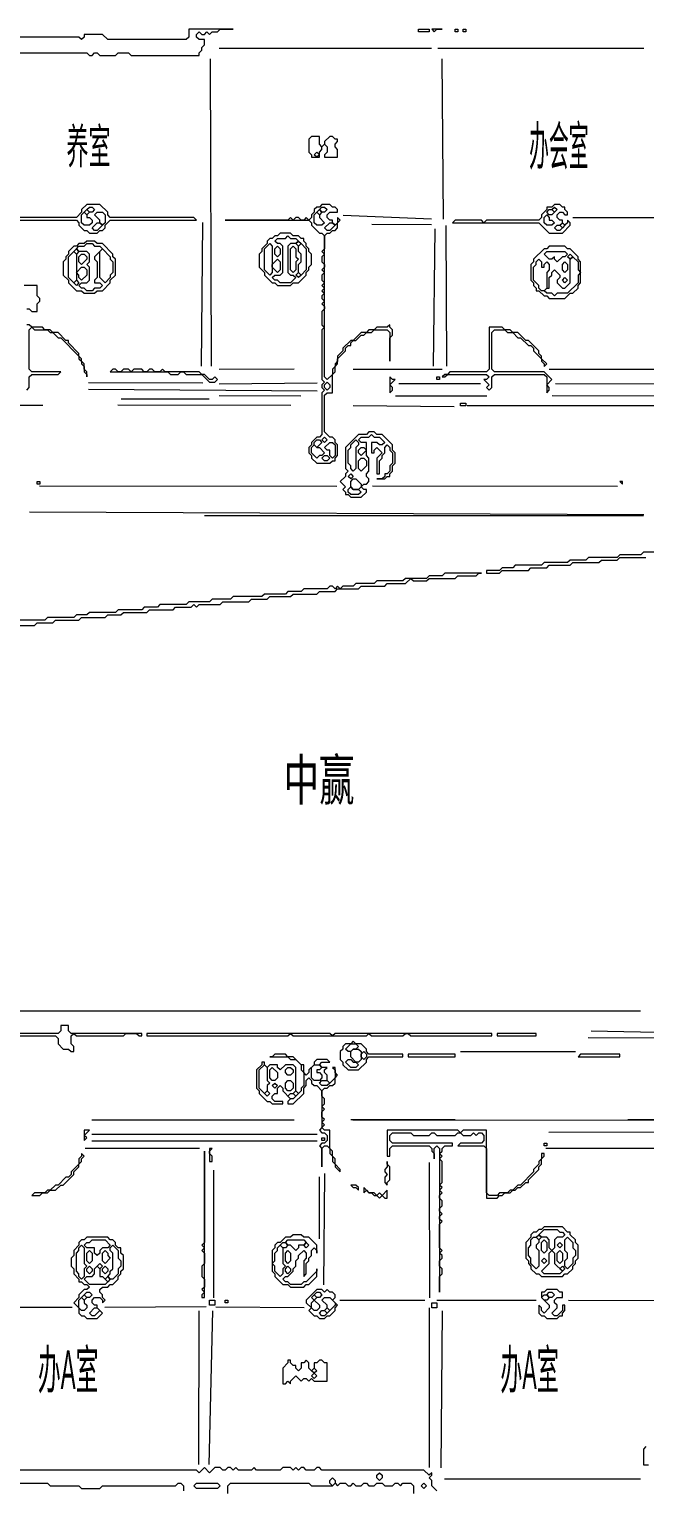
# Model space of a CAD drawing. Extents: x 10 to 1971, y 10 to 1392.
# Drawn here: x 873 to 1109, y 471 to 1029 of the extents above; entities that cross this region are included whole.
import ezdxf

# ---------------------------------------------------------------- set-up
doc = ezdxf.new("R2010")
doc.units = 0
for name, color, linetype, lineweight in [('OCR_TEXT', 6, 'Continuous', 0), ('TEXT_FALLBACK_OUTLINE', 2, 'Continuous', 0), ('TRACE_CURVE', 6, 'Continuous', 0), ('TRACE_STRAIGHT', 5, 'Continuous', 0), ('TRACE_TEXT_SYMBOL', 6, 'Continuous', 0)]:
    doc.layers.add(name, color=color, linetype=linetype, lineweight=lineweight)
doc.styles.add('wqy-unicode', font='wqy-unicode.lff')

msp = doc.modelspace()

# ---------------------------------------------------------------- linework, layer by layer
at = {"layer": 'TEXT_FALLBACK_OUTLINE', "color": 2}
for points in [[(981, 988), (980, 987), (980, 982), (981, 981), (981, 980), (984, 980), (984, 982), (985, 983), (985, 984), (986, 985), (987, 984), (987, 982), (986, 981), (986, 980), (991, 980), (991, 983), (990, 984), (990, 985), (991, 986), (991, 987), (990, 987), (989, 988), (988, 988), (986, 986), (986, 985), (985, 984), (984, 985), (984, 988)], [(982, 981), (983, 982), (984, 981), (983, 980)], [(969, 951), (968, 950), (967, 950), (966, 949), (965, 949), (964, 948), (964, 947), (962, 945), (962, 944), (961, 943), (961, 938), (963, 936), (963, 935), (966, 932), (967, 932), (968, 931), (973, 931), (974, 932), (976, 932), (979, 935), (979, 936), (980, 937), (980, 938), (981, 939), (981, 943), (980, 944), (980, 945), (979, 946), (979, 947), (978, 948), (978, 949), (977, 949), (976, 950), (974, 950), (973, 951)], [(971, 949), (972, 950), (973, 949), (975, 949), (976, 948), (975, 947), (973, 947), (972, 946), (972, 936), (973, 935), (974, 935), (975, 934), (973, 932), (969, 932), (968, 933), (967, 933), (966, 934), (967, 935), (969, 935), (970, 936), (970, 946), (969, 947), (968, 947), (967, 948), (968, 949)], [(965, 947), (966, 946), (966, 936), (965, 935), (963, 937), (963, 945)], [(967, 945), (968, 946), (969, 945), (969, 943), (968, 942), (967, 943)], [(973, 945), (974, 946), (975, 945), (975, 942), (976, 941), (975, 940), (975, 937), (974, 936), (973, 937)], [(975, 947), (976, 948), (977, 947), (976, 946)], [(976, 946), (977, 947), (979, 945), (979, 937), (977, 935), (976, 936), (976, 939), (977, 940), (977, 943), (976, 944)], [(968, 941), (969, 940), (969, 937), (968, 936), (966, 938), (966, 939)], [(975, 935), (976, 936), (977, 935), (976, 934)], [(972, 520), (972, 519), (970, 517), (970, 511), (971, 511), (972, 512), (973, 511), (973, 512), (975, 514), (977, 512), (978, 513), (979, 513), (980, 512), (981, 513), (982, 512), (987, 512), (987, 519), (986, 519), (985, 520), (984, 520), (983, 519), (982, 519), (982, 517), (981, 516), (980, 517), (980, 519), (979, 520), (978, 519), (977, 519), (977, 517), (976, 516), (975, 517), (975, 518), (974, 518), (973, 519), (973, 520)], [(981, 516), (982, 517), (983, 516), (982, 515)], [(981, 514), (982, 515), (983, 514), (982, 513)]]:
    msp.add_lwpolyline(points, close=True, dxfattribs=at)
at = {"layer": 'TRACE_CURVE', "color": 6}
for points in [[(863, 1020), (895, 1020), (896, 1019), (897, 1019), (898, 1020), (899, 1020), (900, 1019), (906, 1019), (907, 1020), (911, 1020), (912, 1019), (938, 1019), (938, 1020), (939, 1021), (939, 1022), (940, 1023), (940, 1025), (938, 1025), (937, 1026), (937, 1027), (938, 1028), (939, 1027), (940, 1027), (941, 1028), (942, 1027), (943, 1028), (945, 1028), (946, 1029), (951, 1029), (934, 1029), (934, 1026), (933, 1025), (903, 1025), (901, 1027), (894, 1027)], [(894, 1027), (894, 1026), (893, 1025), (892, 1026), (863, 1026)], [(985, 962), (984, 961), (983, 961), (982, 960), (982, 959), (981, 958), (981, 957), (980, 956), (979, 957), (978, 956), (977, 956), (976, 957), (975, 957), (974, 956), (973, 957), (972, 956), (948, 956), (980, 956), (981, 955), (981, 954), (984, 951), (985, 951), (986, 950), (986, 945), (985, 944), (986, 943), (985, 942), (985, 940), (986, 939), (986, 938), (985, 937), (986, 936), (985, 935), (985, 933), (986, 932), (985, 931), (986, 930), (985, 929), (986, 928), (985, 927), (985, 926), (986, 925), (985, 924), (986, 923), (986, 922), (985, 921), (985, 916), (986, 915), (985, 914), (985, 895), (986, 894), (985, 893), (985, 892), (986, 891), (985, 890), (985, 874), (984, 873), (983, 873), (981, 871), (981, 870), (980, 869), (980, 867), (981, 866), (981, 865)], [(990, 952), (991, 953), (991, 955), (992, 956), (991, 957), (991, 955), (990, 954), (989, 955), (989, 956), (988, 956), (987, 957), (987, 958), (988, 959), (991, 959), (991, 960), (990, 961), (989, 961), (988, 962), (985, 962)], [(981, 865), (983, 863), (988, 863), (989, 864), (990, 864), (990, 865), (991, 866), (991, 870), (990, 871), (990, 872), (989, 873), (988, 873), (986, 875), (986, 889), (987, 890), (989, 890), (989, 897), (990, 898), (990, 900), (991, 901), (991, 903), (994, 906), (994, 907), (995, 908), (996, 908), (996, 909), (997, 910), (998, 910), (1000, 912), (1001, 912), (1002, 913), (1004, 913), (1005, 914), (1010, 914), (1011, 913), (1011, 902), (1011, 911), (1012, 912), (1012, 914), (1011, 915), (1011, 916), (1010, 915), (1006, 915), (1005, 914), (1003, 914), (1002, 913), (1000, 913), (997, 910), (996, 910), (993, 907), (993, 906), (991, 904), (991, 902), (990, 901), (990, 900), (989, 899), (989, 897), (987, 895), (986, 896), (986, 950), (987, 951), (988, 951), (989, 952), (990, 952)], [(872, 922), (873, 922), (874, 921), (876, 921), (876, 924), (877, 925), (877, 926), (876, 927), (876, 931), (871, 931)], [(887, 910), (884, 913), (882, 913), (881, 914), (879, 914), (878, 915), (874, 915), (873, 916), (872, 916)], [(872, 891), (873, 892), (873, 896), (874, 897), (884, 897), (885, 898), (874, 898), (873, 899), (873, 914), (874, 915), (875, 914), (880, 914), (881, 913), (882, 913), (884, 911), (885, 911), (892, 904), (892, 903), (893, 902), (893, 901), (894, 900), (894, 898), (895, 897), (895, 896), (895, 898), (894, 899), (894, 901), (893, 902), (893, 903), (892, 904), (892, 905), (888, 909), (888, 910), (887, 910)], [(1032, 821), (1031, 820), (1026, 820), (1025, 819), (1017, 819), (1016, 818), (1006, 818), (1005, 817), (998, 817), (997, 816), (993, 816), (992, 815), (991, 816), (990, 815), (989, 816), (988, 816), (987, 815), (978, 815), (977, 814), (972, 814), (971, 813), (963, 813), (962, 812), (951, 812), (950, 811), (943, 811), (942, 810), (934, 810), (933, 809), (923, 809), (922, 808), (917, 808), (916, 807), (907, 807), (906, 806), (896, 806), (895, 805), (891, 805), (890, 804), (880, 804), (879, 803), (869, 803)], [(1037, 820), (1044, 820), (1045, 821), (1046, 821), (1032, 821)], [(866, 801), (875, 801), (876, 802), (882, 802), (883, 803), (892, 803), (893, 804), (902, 804), (903, 805), (908, 805), (909, 806), (918, 806), (919, 807), (928, 807), (929, 808), (935, 808), (936, 809), (937, 808), (938, 809), (946, 809), (947, 810), (957, 810), (958, 811), (964, 811), (965, 812), (973, 812), (974, 813), (983, 813), (984, 814), (990, 814), (991, 815), (999, 815), (1000, 816), (1009, 816), (1010, 817), (1017, 817), (1019, 819), (1020, 818), (1025, 818), (1026, 819), (1036, 819), (1037, 820)], [(1027, 472), (1027, 474), (1026, 475), (1027, 476), (1027, 477), (1026, 476), (1024, 478), (985, 478), (984, 479), (983, 479), (982, 478), (979, 478), (978, 479), (977, 479), (976, 478), (975, 479), (974, 478), (973, 479), (970, 479), (969, 478), (960, 478), (959, 479), (958, 478), (953, 478), (952, 479), (951, 478), (950, 479), (949, 479), (948, 478), (947, 478), (946, 479), (944, 479), (942, 477), (940, 479), (938, 477), (937, 478), (862, 478)], [(862, 473), (880, 473), (881, 472), (892, 472), (893, 471), (900, 471), (901, 472), (929, 472), (930, 473), (931, 473), (932, 472), (932, 470)], [(949, 469), (949, 472), (950, 473), (980, 473), (981, 472), (989, 472), (990, 473), (991, 472), (992, 473), (994, 473), (995, 472), (996, 472), (997, 473), (998, 472), (1000, 472), (1001, 473), (1002, 473), (1003, 472), (1005, 472), (1006, 473), (1008, 473), (1009, 472), (1012, 472), (1013, 473), (1014, 473), (1015, 472), (1016, 473), (1019, 473), (1020, 472), (1020, 469)], [(1029, 470), (1027, 472)]]:
    msp.add_lwpolyline(points, dxfattribs=at)
for points in [[(984, 960), (985, 961), (986, 961), (987, 960), (986, 959), (985, 959)], [(982, 958), (983, 959), (984, 958), (984, 957), (986, 955), (985, 954), (983, 954), (982, 955)], [(983, 959), (984, 960), (985, 959), (984, 958)], [(988, 955), (989, 955), (990, 954), (988, 952), (987, 952), (986, 953)], [(986, 893), (987, 894), (988, 893), (988, 892), (987, 891), (986, 892)], [(982, 871), (983, 872), (984, 872), (985, 871), (983, 869), (982, 870)], [(985, 872), (986, 873), (987, 872), (986, 871)], [(988, 871), (989, 871), (990, 870), (990, 866), (989, 865), (988, 866), (988, 868), (987, 868), (986, 869)], [(981, 869), (982, 870), (983, 869), (984, 869), (986, 867), (985, 866), (984, 866), (983, 865), (981, 867)], [(985, 865), (986, 866), (987, 866), (988, 865), (987, 864), (986, 864)], [(988, 474), (989, 475), (990, 474), (990, 473), (989, 472), (988, 473)], [(1006, 476), (1007, 477), (1008, 476), (1008, 475), (1007, 474), (1006, 475)], [(936, 472), (937, 473), (945, 473), (946, 472), (945, 471), (937, 471)], [(1023, 472), (1024, 473), (1025, 472), (1024, 471)]]:
    msp.add_lwpolyline(points, close=True, dxfattribs=at)
at = {"layer": 'TRACE_STRAIGHT', "color": 5}
for p, q in [((945.62, 1021.71), (1026.87, 1021.71)), ((1029.38, 1021.74), (1108.13, 1021.7)), ((942.27, 1017.62), (942.63, 900.12)), ((1030.87, 1017.65), (1031.43, 956.39)), ((938.95, 900.13), (939.43, 955.14)), ((993.13, 957.84), (1026.88, 956.47)), ((1081, 957), (1116, 957)), ((1004.11, 954.38), (1026.88, 954.33)), ((1027.64, 900.13), (1028.31, 952.62)), ((1032.38, 953.88), (1032.72, 900.12)), ((945.62, 899.02), (974.38, 899.09)), ((997, 899), (1031, 899)), ((1072, 899), (1116, 899)), ((895.63, 893.95), (939.38, 893.71)), ((945.62, 893.35), (983.13, 893.71)), ((1014.37, 893.45), (1045.63, 893.45)), ((1074.37, 893.46), (1143.13, 893.43)), ((895.63, 891.4), (983.12, 890.76)), ((908.12, 887.62), (941.88, 887.62)), ((945.63, 888.94), (976.88, 888.75)), ((1013.13, 888.77), (1048.13, 888.8)), ((1073.13, 888.98), (1164.38, 888.55)), ((824.37, 885.3), (878.13, 885.27)), ((906.88, 885.32), (973.13, 885.25)), ((996.89, 885.12), (1035.63, 884.74)), ((1040.62, 885.04), (1120.62, 885.06)), ((876.87, 854.36), (990.63, 854.26)), ((1004.37, 854.38), (1098.13, 854.3)), ((873.13, 844.39), (1108.14, 843.42)), ((940, 843), (1108, 843)), ((861.87, 653.59), (1106.87, 653.59)), ((1086.88, 643.4), (1236.88, 643.08)), ((1088.09, 646.02), (1119.38, 645.39)), ((1038, 638), (1082, 638)), ((896.88, 611.89), (974.38, 611.92)), ((996, 612), (1036, 612)), ((996.87, 611.87), (1134.38, 611.84)), ((1102, 612), (1134, 612)), ((896.88, 606.41), (983.12, 606.41)), ((896.88, 603.87), (983.12, 603.86)), ((1071.88, 607.27), (1188.13, 607.52)), ((894.37, 601.13), (938.12, 601.11)), ((1070.62, 601.13), (1114.37, 601.11)), ((943.56, 543.87), (943.65, 592.63)), ((1026.08, 595.63), (1026.12, 543.87)), ((983.87, 590.13), (983.95, 566.37)), ((985.75, 548.87), (986.08, 591.38)), ((991.87, 542.92), (1024.38, 542.97)), ((1029, 543), (1067, 543)), ((1079.38, 542.97), (1118.13, 542.89)), ((855.62, 540.32), (889.38, 540.26)), ((901.88, 540.24), (940.63, 540.54)), ((937.94, 480.12), (937.95, 538.88)), ((941.85, 480.1), (943.29, 538.9)), ((944.37, 540.39), (978.13, 540.23)), ((1026, 540), (1026, 479)), ((1030.61, 478.87), (1031.09, 538.87)), ((1031.87, 474.69), (1106.87, 474.67))]:
    msp.add_line(p, q, dxfattribs=at)
at = {"layer": 'TRACE_TEXT_SYMBOL', "color": 6}
for points in [[(1022, 1029), (1026, 1029), (1026, 1028), (1022, 1028)], [(1027, 1029), (1028, 1028), (1029, 1029), (1031, 1029)], [(1036, 1029), (1037, 1029), (1037, 1028), (1036, 1028)], [(1039, 1029), (1040, 1029), (1040, 1028), (1039, 1028)], [(895, 962), (893, 960), (893, 959), (891, 957), (857, 957), (857, 956), (891, 956), (892, 955), (892, 954), (894, 952), (895, 952), (896, 951), (899, 951), (900, 952), (901, 952), (902, 953), (902, 954), (904, 956), (937, 956), (936, 957), (904, 957), (903, 958), (903, 959), (900, 962)], [(895, 960), (896, 961), (897, 961), (898, 960), (897, 959), (896, 959)], [(1074, 962), (1073, 961), (1071, 961), (1071, 960), (1069, 958), (1069, 957), (1068, 956), (1048, 956), (1047, 955), (1046, 956), (1036, 956), (1035, 955), (1068, 955), (1072, 951), (1077, 951), (1080, 954), (1080, 955), (1079, 956), (1079, 955), (1078, 954), (1077, 955), (1077, 956), (1076, 956), (1075, 957), (1075, 958), (1076, 959), (1077, 959), (1078, 958), (1079, 958), (1079, 959), (1078, 960), (1078, 961), (1077, 961), (1076, 962)], [(1073, 960), (1074, 961), (1075, 960), (1074, 959)], [(893, 958), (894, 959), (895, 958), (895, 957), (896, 957), (897, 956), (897, 955), (896, 954), (894, 954), (893, 955)], [(894, 959), (895, 960), (896, 959), (895, 958)], [(899, 955), (900, 955), (901, 954), (899, 952), (898, 952), (897, 953)], [(898, 958), (899, 959), (901, 959), (902, 958), (902, 955), (901, 954), (900, 955), (900, 956)], [(1070, 957), (1071, 958), (1072, 957), (1072, 956), (1073, 956), (1074, 955), (1073, 954), (1071, 954), (1070, 955)], [(1071, 959), (1072, 960), (1073, 960), (1074, 959), (1073, 958), (1072, 958)], [(1076, 954), (1077, 955), (1078, 954), (1077, 953)], [(1074, 953), (1075, 954), (1076, 954), (1077, 953), (1076, 952), (1075, 952)], [(895, 948), (894, 947), (892, 947), (891, 946), (890, 946), (888, 944), (888, 943), (887, 942), (887, 941), (886, 940), (886, 935), (888, 933), (888, 932), (891, 929), (893, 929), (894, 928), (898, 928), (899, 929), (901, 929), (904, 932), (904, 933), (906, 935), (906, 941), (905, 942), (905, 943), (901, 947), (899, 947), (898, 948)], [(890, 944), (891, 943), (891, 933), (890, 932), (888, 934), (888, 942)], [(890, 944), (891, 945), (892, 944), (891, 943)], [(894, 946), (895, 947), (897, 947), (898, 946), (900, 946), (901, 945), (898, 942), (898, 941), (899, 940), (899, 934), (898, 933), (898, 932), (900, 932), (901, 931), (900, 930), (898, 930), (897, 929), (895, 929), (894, 930), (893, 930), (892, 931), (893, 932), (895, 932), (896, 933), (896, 938), (895, 939), (896, 940), (896, 943), (895, 944), (892, 944), (891, 945), (892, 946)], [(900, 944), (901, 945), (904, 942), (904, 941), (905, 940), (905, 936), (904, 935), (904, 934), (902, 932), (900, 934)], [(1072, 946), (1071, 945), (1070, 945), (1066, 941), (1066, 940), (1065, 939), (1065, 933), (1066, 932), (1066, 931), (1067, 930), (1067, 929), (1068, 929), (1070, 927), (1071, 927), (1072, 926), (1078, 926), (1080, 928), (1081, 928), (1083, 930), (1083, 931), (1084, 932), (1084, 940), (1083, 941), (1083, 942), (1080, 945), (1079, 945), (1078, 946)], [(1070, 943), (1071, 944), (1078, 944), (1079, 943), (1078, 942), (1077, 942), (1075, 940), (1074, 941), (1074, 942), (1073, 941), (1072, 941)], [(893, 938), (894, 938), (895, 937), (895, 935), (893, 933), (892, 934), (892, 935), (891, 936)], [(892, 942), (893, 943), (894, 943), (895, 942), (895, 941), (893, 939), (892, 940)], [(1067, 940), (1068, 941), (1069, 940), (1069, 938), (1070, 938), (1070, 939), (1071, 940), (1072, 939), (1072, 937), (1071, 936), (1071, 930), (1070, 929), (1069, 929), (1068, 930), (1068, 931), (1066, 933), (1066, 938), (1067, 939)], [(1080, 941), (1081, 942), (1083, 940), (1083, 937), (1084, 936), (1083, 935), (1083, 932), (1079, 928), (1075, 928), (1074, 927), (1073, 928), (1071, 928), (1070, 929), (1071, 930), (1072, 930), (1072, 934), (1073, 935), (1073, 936), (1074, 937), (1076, 935), (1076, 934), (1075, 933), (1075, 932), (1077, 930), (1078, 930), (1080, 932)], [(1077, 939), (1078, 940), (1079, 939), (1079, 937), (1078, 936), (1077, 937)], [(1079, 942), (1080, 943), (1081, 942), (1080, 941)], [(890, 932), (891, 933), (892, 932), (891, 931)], [(1077, 933), (1078, 934), (1079, 933), (1078, 932)], [(1049, 915), (1049, 899), (1048, 898), (1034, 898), (1033, 897), (1032, 897), (1031, 896), (1032, 896), (1033, 897), (1048, 897), (1049, 896), (1048, 895), (1047, 895), (1049, 893), (1048, 892), (1049, 891), (1050, 892), (1050, 896), (1051, 897), (1070, 897), (1071, 896), (1071, 890), (1072, 891), (1072, 892), (1071, 893), (1073, 895), (1070, 898), (1051, 898), (1050, 899), (1050, 913), (1051, 914), (1055, 914), (1056, 913), (1058, 913), (1060, 911), (1061, 911), (1064, 908), (1065, 908), (1066, 907), (1066, 906), (1069, 903), (1069, 902), (1070, 901), (1070, 900), (1071, 901), (1069, 903), (1069, 904), (1068, 905), (1068, 906), (1064, 910), (1063, 910), (1060, 913), (1058, 913), (1057, 914), (1055, 914), (1054, 915)], [(905, 899), (904, 898), (926, 898), (927, 897), (930, 897), (931, 898), (932, 898), (933, 897), (939, 897), (942, 894), (944, 894), (945, 895), (944, 896), (943, 895), (942, 895), (940, 897), (939, 897), (938, 898), (925, 898), (924, 899), (923, 898), (921, 898), (920, 899), (919, 899), (918, 898), (917, 898), (916, 899), (913, 899), (912, 898), (911, 899), (909, 899), (908, 898), (907, 898), (906, 899)], [(1011, 896), (1011, 890), (1012, 891), (1012, 892), (1011, 893), (1013, 895), (1012, 895)], [(1029, 896), (1030, 896), (1030, 895), (1029, 895)], [(1038, 886), (1040, 886), (1040, 885), (1038, 885)], [(998, 872), (999, 871), (999, 870), (998, 869), (998, 861), (997, 860), (996, 861), (996, 862), (995, 863), (995, 868), (996, 869), (996, 870)], [(999, 868), (1000, 869), (1001, 869), (1002, 868), (1000, 866), (999, 867)], [(999, 864), (1000, 865), (1001, 865), (1002, 864), (1002, 862), (1000, 860), (999, 861)], [(876, 856), (877, 856), (877, 855), (876, 855)], [(995, 858), (996, 859), (997, 858), (996, 857)], [(995, 853), (996, 854), (997, 853), (999, 853), (1000, 852), (999, 851), (996, 851), (995, 852)], [(996, 856), (997, 857), (998, 857), (1000, 855), (1000, 854), (999, 853), (997, 853), (996, 854)], [(1099, 856), (1100, 855), (1100, 856)], [(918, 645), (918, 644), (972, 644), (973, 645), (974, 644), (1002, 644), (1003, 645), (1004, 644), (1016, 644), (1017, 645), (1018, 645), (1019, 644), (1050, 644), (1050, 645), (990, 645), (989, 644), (988, 645)], [(997, 642), (996, 641), (994, 641), (993, 640), (993, 639), (992, 638), (992, 635), (993, 634), (993, 633), (995, 631), (999, 631), (1002, 634), (1002, 635), (1003, 636), (1016, 636), (1016, 637), (1003, 637), (1002, 638), (1002, 639), (1000, 641), (998, 641)], [(1052, 645), (1052, 644), (1067, 644), (1067, 645)], [(996, 641), (998, 641), (999, 640), (998, 639), (997, 639), (996, 638), (995, 638), (994, 639)], [(996, 638), (997, 639), (999, 639), (1000, 638), (1000, 635), (999, 634), (998, 634), (996, 636)], [(1000, 637), (1001, 638), (1002, 637), (1002, 636), (1001, 635), (1000, 636)], [(1018, 637), (1018, 636), (1036, 636), (1036, 637)], [(1084, 637), (1083, 636), (1099, 636), (1099, 637)], [(963, 633), (964, 632), (964, 627), (965, 626), (964, 625), (964, 623), (963, 622), (961, 624), (961, 631)], [(965, 631), (966, 632), (968, 630), (968, 628), (967, 627), (966, 627), (965, 628)], [(971, 631), (972, 632), (973, 632), (974, 631), (974, 630), (973, 629), (972, 629), (971, 630)], [(981, 632), (982, 633), (984, 633), (985, 632), (984, 631), (983, 631), (983, 630), (984, 630), (985, 629), (985, 628), (984, 627), (982, 627), (981, 628)], [(994, 634), (995, 635), (996, 635), (997, 634), (998, 634), (999, 633), (998, 632), (996, 632)], [(966, 625), (967, 626), (968, 625), (967, 624)], [(971, 626), (972, 627), (973, 627), (974, 626), (974, 624), (973, 623), (972, 623), (971, 624)], [(984, 626), (985, 627), (987, 627), (988, 626), (987, 625), (985, 625)], [(963, 622), (964, 623), (965, 622), (964, 621)], [(972, 621), (973, 622), (974, 622), (975, 621), (974, 620), (973, 620)], [(974, 622), (975, 623), (976, 622), (975, 621)], [(894, 608), (894, 604), (895, 605), (894, 606), (896, 608)], [(985, 605), (986, 605), (986, 604), (985, 604)], [(1070, 603), (1071, 603), (1071, 602), (1070, 602)], [(893, 599), (893, 598), (892, 597), (892, 595), (889, 592), (889, 591), (888, 590), (887, 590), (884, 587), (883, 587), (881, 585), (880, 585), (879, 584), (875, 584), (874, 583), (877, 583), (878, 584), (880, 584), (881, 585), (883, 585), (885, 587), (886, 587), (890, 591), (890, 592), (892, 594), (892, 595), (893, 596), (893, 597), (894, 598)], [(940, 600), (940, 565), (939, 564), (940, 563), (939, 562), (940, 561), (940, 557), (939, 556), (939, 552), (940, 551), (940, 548), (939, 547), (940, 546), (939, 545), (939, 544), (940, 544)], [(942, 601), (942, 596), (943, 596), (943, 598), (942, 599), (942, 600), (943, 601)], [(1010, 596), (1010, 594), (1009, 593), (1009, 592), (1010, 591), (1009, 590), (1009, 588), (1010, 587), (1010, 588), (1011, 589), (1011, 594), (1010, 595)], [(996, 587), (997, 586), (998, 586), (999, 585), (999, 586), (998, 587)], [(1001, 586), (1001, 584), (1002, 585), (1003, 584), (1004, 584), (1005, 583), (1006, 583), (1007, 582), (1008, 583), (1009, 582), (1010, 582), (1010, 585), (1008, 583), (1007, 584), (1006, 583), (1005, 584), (1003, 584)], [(1070, 571), (1069, 570), (1068, 570), (1067, 569), (1066, 569), (1065, 568), (1065, 567), (1063, 565), (1063, 559), (1064, 558), (1064, 557), (1065, 556), (1065, 555), (1067, 553), (1068, 553), (1069, 552), (1077, 552), (1078, 553), (1079, 553), (1081, 555), (1081, 556), (1082, 557), (1082, 558), (1083, 559), (1083, 564), (1082, 565), (1082, 566), (1080, 568), (1080, 569), (1079, 569), (1077, 571)], [(1070, 570), (1075, 570), (1076, 569), (1077, 569), (1078, 568), (1077, 567), (1075, 567), (1074, 566), (1074, 563), (1073, 562), (1072, 563), (1072, 566), (1071, 567), (1069, 567), (1068, 568)], [(895, 567), (894, 566), (893, 566), (892, 565), (892, 564), (890, 562), (890, 560), (889, 559), (889, 556), (890, 555), (890, 553), (892, 551), (892, 550), (893, 550), (894, 549), (895, 549), (896, 548), (895, 547), (894, 547), (892, 545), (892, 544), (890, 542), (892, 540), (892, 538), (893, 537), (894, 537), (895, 536), (899, 536), (901, 538), (899, 540), (899, 541), (898, 541), (897, 542), (897, 543), (898, 544), (900, 544), (901, 543), (901, 542), (902, 543), (901, 544), (901, 545), (900, 546), (900, 547), (901, 548), (903, 548), (904, 549), (905, 549), (907, 551), (907, 552), (908, 553), (908, 554), (909, 555), (909, 560), (908, 561), (908, 563), (907, 563), (906, 564), (906, 565), (905, 566), (904, 566), (903, 567)], [(892, 563), (893, 564), (894, 563), (894, 557), (895, 556), (894, 555), (894, 552), (893, 551), (892, 552), (892, 553), (891, 554), (891, 561), (892, 562)], [(896, 565), (897, 566), (902, 566), (904, 564), (903, 563), (901, 563), (900, 562), (900, 561), (899, 560), (898, 561), (898, 563), (895, 563), (894, 564), (895, 565)], [(904, 563), (905, 564), (907, 562), (907, 559), (908, 558), (908, 556), (907, 555), (907, 553), (905, 551), (904, 551), (903, 552), (904, 553), (904, 554), (905, 555), (905, 561), (904, 562)], [(974, 568), (973, 567), (971, 567), (969, 565), (968, 565), (967, 564), (967, 563), (966, 562), (966, 554), (967, 553), (967, 552), (970, 549), (972, 549), (973, 548), (978, 548), (979, 549), (980, 549), (983, 552), (983, 555), (983, 554), (979, 550), (978, 550), (977, 549), (973, 549), (972, 550), (971, 550), (970, 551), (971, 552), (972, 552), (974, 554), (974, 555), (975, 556), (975, 558), (976, 559), (976, 560), (978, 562), (979, 561), (979, 559), (978, 558), (978, 552), (979, 553), (979, 557), (980, 558), (980, 559), (981, 560), (981, 562), (982, 563), (983, 562), (983, 561), (983, 564), (980, 567), (978, 567), (977, 568)], [(968, 563), (969, 564), (970, 563), (970, 557), (971, 556), (970, 555), (970, 553), (969, 552), (967, 554), (967, 556), (966, 557), (967, 558), (967, 561), (968, 562)], [(969, 564), (970, 565), (971, 565), (972, 564), (971, 563), (970, 563)], [(971, 565), (972, 566), (978, 566), (979, 565), (978, 564), (976, 564), (976, 563), (975, 562), (973, 564), (972, 564)], [(978, 564), (979, 565), (980, 564), (979, 563)], [(1065, 566), (1066, 567), (1067, 567), (1068, 566), (1068, 565), (1067, 564), (1067, 563), (1068, 562), (1068, 556), (1067, 555), (1065, 557), (1065, 559), (1064, 560), (1064, 563), (1065, 564)], [(1067, 567), (1068, 568), (1069, 567), (1068, 566)], [(1069, 565), (1070, 566), (1071, 565), (1071, 562), (1070, 561), (1069, 562)], [(1075, 564), (1076, 565), (1077, 564), (1076, 563)], [(1078, 566), (1079, 567), (1081, 565), (1081, 563), (1082, 562), (1082, 560), (1081, 559), (1081, 557), (1079, 555), (1078, 556), (1078, 558), (1079, 559), (1079, 561), (1078, 562)], [(895, 561), (896, 562), (897, 561), (897, 558), (896, 557), (895, 558)], [(901, 561), (902, 562), (903, 561), (903, 560), (904, 559), (902, 557), (901, 558)], [(971, 561), (972, 562), (973, 561), (973, 558), (972, 557), (971, 558)], [(1072, 561), (1073, 562), (1074, 561), (1074, 557), (1077, 554), (1076, 553), (1070, 553), (1069, 554), (1072, 557)], [(1069, 558), (1070, 559), (1071, 558), (1070, 557)], [(1075, 561), (1076, 562), (1077, 561), (1077, 558), (1076, 557), (1075, 558)], [(898, 555), (899, 556), (900, 555), (900, 552), (901, 552), (903, 550), (902, 549), (896, 549), (894, 551), (895, 552), (897, 552), (898, 553)], [(895, 555), (896, 556), (897, 555), (897, 554), (896, 553), (895, 554)], [(899, 556), (900, 557), (901, 556), (900, 555)], [(901, 555), (902, 556), (903, 555), (903, 554), (902, 553), (901, 554)], [(971, 555), (972, 556), (973, 555), (973, 554), (972, 553), (971, 554)], [(1076, 555), (1077, 556), (1078, 555), (1077, 554)], [(902, 551), (903, 552), (904, 551), (903, 550)], [(892, 543), (893, 544), (894, 543), (894, 542), (895, 541), (895, 540), (894, 539), (893, 539), (892, 540)], [(893, 544), (894, 545), (895, 544), (894, 543)], [(894, 545), (895, 546), (896, 546), (897, 545), (896, 544), (895, 544)], [(942, 543), (944, 543), (944, 541), (942, 541)], [(948, 543), (949, 543), (949, 542), (948, 542)], [(983, 547), (979, 543), (979, 542), (981, 540), (980, 539), (982, 537), (983, 537), (984, 536), (986, 536), (987, 537), (988, 537), (990, 539), (990, 540), (991, 541), (989, 543), (990, 544), (990, 545), (989, 546), (988, 546), (987, 547), (986, 546), (985, 547)], [(981, 544), (982, 545), (983, 544), (982, 543)], [(981, 542), (982, 543), (984, 541), (984, 540), (983, 539), (982, 539), (981, 540)], [(982, 545), (983, 546), (984, 546), (985, 545), (984, 544), (983, 544)], [(985, 543), (986, 544), (988, 544), (990, 542), (990, 541), (988, 539), (987, 540), (987, 541)], [(1027, 542), (1029, 542), (1029, 540), (1027, 540)], [(1071, 547), (1070, 546), (1069, 546), (1069, 544), (1072, 541), (1072, 540), (1070, 538), (1069, 539), (1069, 540), (1068, 541), (1068, 538), (1069, 537), (1070, 537), (1071, 536), (1075, 536), (1076, 537), (1077, 537), (1077, 538), (1078, 539), (1078, 541), (1077, 541), (1077, 539), (1075, 537), (1074, 537), (1073, 538), (1075, 540), (1075, 541), (1074, 542), (1074, 543), (1075, 544), (1077, 544), (1077, 546), (1076, 546), (1075, 547)], [(1069, 544), (1070, 545), (1071, 545), (1072, 544), (1071, 543), (1070, 543)], [(1071, 545), (1072, 546), (1073, 546), (1074, 545), (1073, 544), (1072, 544)], [(898, 540), (899, 540), (900, 539), (898, 537), (897, 537), (896, 538)], [(984, 538), (985, 539), (986, 539), (987, 538), (986, 537), (985, 537)], [(986, 539), (987, 540), (988, 539), (987, 538)]]:
    msp.add_lwpolyline(points, close=True, dxfattribs=at)
for points in [[(1003, 875), (1002, 874), (999, 874), (994, 869), (994, 861), (995, 860), (994, 859), (994, 858), (992, 856), (994, 854), (993, 853), (994, 852), (994, 851), (995, 851), (996, 850), (1000, 850), (1002, 852), (1002, 853), (1001, 853), (1000, 854), (1001, 855), (1002, 855), (1003, 856), (1003, 857), (1002, 858), (1002, 859), (1003, 860), (1003, 865), (1002, 866), (1002, 871), (1000, 871), (999, 872), (1000, 873), (1003, 873), (1004, 874), (1005, 873), (1007, 873), (1009, 871), (1008, 870), (1007, 870), (1006, 871), (1004, 871), (1004, 867), (1005, 867), (1005, 868), (1006, 869), (1008, 867), (1006, 865), (1006, 859), (1007, 859), (1007, 864), (1008, 865), (1008, 866), (1009, 867), (1009, 869), (1010, 870), (1011, 869), (1011, 868), (1012, 867), (1012, 863), (1011, 862), (1011, 860), (1010, 859), (1009, 859)], [(1009, 859), (1009, 858), (1008, 857), (1006, 857), (1009, 857), (1010, 858), (1011, 858), (1011, 859), (1012, 860), (1012, 862), (1013, 863), (1013, 867), (1012, 868), (1012, 870), (1008, 874), (1006, 874), (1005, 875), (1003, 875)], [(1114, 829), (1108, 829), (1107, 828), (1099, 828), (1098, 827), (1087, 827), (1086, 826), (1080, 826), (1079, 825), (1070, 825), (1069, 824), (1059, 824), (1058, 823), (1054, 823), (1053, 822), (1048, 822), (1048, 821), (1053, 821), (1054, 822), (1064, 822), (1065, 823), (1071, 823), (1072, 824), (1080, 824), (1081, 825), (1091, 825), (1092, 826), (1098, 826), (1099, 827), (1109, 827)], [(850, 644), (883, 644), (884, 643), (884, 641), (886, 639), (888, 639), (889, 638), (890, 638), (890, 640), (889, 641), (889, 644), (890, 645), (891, 644), (909, 644), (910, 645), (914, 645), (915, 644), (916, 644), (916, 645), (889, 645), (888, 646), (888, 648), (885, 648), (885, 646), (884, 645), (849, 645)], [(967, 637), (966, 636), (965, 636), (972, 636), (973, 635), (975, 635), (977, 633), (977, 631), (978, 630), (978, 625), (977, 624), (977, 623), (976, 622), (975, 623), (975, 632), (974, 633), (971, 633), (969, 631), (968, 632), (968, 633), (965, 633), (964, 632), (963, 633), (963, 634), (962, 634), (962, 633), (960, 631), (960, 624), (961, 623), (961, 622), (964, 619), (965, 619), (966, 618), (970, 618), (970, 619), (967, 619), (966, 620), (966, 621), (967, 622), (968, 622), (968, 624), (969, 625), (970, 624), (970, 623), (973, 620), (972, 619), (972, 618), (974, 618), (978, 622), (978, 624), (979, 625), (979, 627), (980, 628), (981, 627), (981, 626), (982, 625), (983, 625), (985, 623), (985, 609), (984, 608), (985, 607), (986, 607), (987, 606), (987, 604)], [(980, 630), (979, 629), (978, 630), (978, 633), (977, 633), (974, 636), (972, 636), (971, 637), (967, 637)], [(987, 604), (986, 603), (985, 603), (984, 602), (985, 601), (985, 594), (985, 601), (986, 602), (987, 602), (988, 601), (988, 599), (989, 598), (989, 596), (990, 595), (990, 594), (992, 592), (992, 593), (990, 595), (990, 597), (989, 598), (989, 600), (988, 601), (988, 608), (986, 608), (985, 609), (986, 610), (985, 611), (986, 612), (985, 613), (985, 615), (986, 616), (985, 617), (986, 618), (986, 620), (985, 621), (985, 623), (986, 624), (987, 624), (988, 625), (989, 625), (990, 626), (990, 628), (991, 629), (990, 630), (990, 632), (989, 632), (990, 631), (990, 628), (988, 626), (987, 627), (987, 629), (986, 630), (986, 631), (987, 632), (985, 632), (984, 633), (985, 634), (988, 634), (987, 635), (983, 635), (982, 634), (982, 633), (980, 631), (980, 630)], [(1010, 608), (1010, 598), (1011, 598), (1011, 601), (1012, 602), (1026, 602), (1027, 601), (1027, 600), (1028, 599), (1028, 597), (1028, 601), (1029, 602), (1030, 601), (1030, 546), (1030, 552), (1031, 553), (1031, 555), (1030, 556), (1030, 558), (1031, 559), (1031, 560), (1030, 561), (1031, 562), (1030, 563), (1030, 572), (1031, 573), (1030, 574), (1030, 575), (1031, 576), (1030, 577), (1030, 578), (1031, 579), (1031, 581), (1030, 582), (1030, 583), (1031, 584), (1030, 585), (1031, 586), (1030, 587), (1031, 588), (1031, 596), (1030, 597), (1031, 598), (1030, 599), (1031, 600), (1031, 601), (1032, 602), (1035, 602), (1035, 603), (1012, 603), (1011, 604), (1011, 606), (1012, 607), (1019, 607), (1020, 606), (1026, 606), (1027, 607), (1028, 607), (1029, 606), (1036, 606), (1037, 607), (1038, 607), (1039, 606), (1042, 606)], [(1042, 606), (1043, 607), (1044, 606), (1045, 607), (1046, 607), (1047, 606), (1047, 604), (1046, 603), (1038, 603), (1037, 602), (1047, 602), (1048, 601), (1048, 582), (1052, 582), (1053, 583), (1054, 583), (1055, 584), (1057, 584), (1058, 585), (1059, 585), (1060, 586), (1061, 586), (1063, 588), (1064, 588), (1064, 589), (1068, 593), (1068, 594), (1069, 595), (1069, 597), (1070, 598), (1070, 599), (1069, 599), (1069, 597), (1068, 596), (1068, 595), (1066, 593), (1066, 592), (1061, 587), (1060, 587), (1058, 585), (1057, 585), (1056, 584), (1053, 584), (1052, 583), (1049, 583), (1048, 584), (1048, 608), (1039, 608), (1038, 607), (1037, 608), (1010, 608)], [(1109, 487), (1108, 486), (1108, 480), (1110, 480)]]:
    msp.add_lwpolyline(points, dxfattribs=at)

# ---------------------------------------------------------------- texts
at = {"layer": 'OCR_TEXT', "color": 6, "style": 'wqy-unicode'}
for s, height, width, p in [('办会室', 14.82, 0.375528, (1064.27, 976.98)), ('养室', 13.26, 0.468257, (887.2, 977.67)), ('中赢', 15.6, 0.637807, (970.31, 734.14)), ('办A室', 14.82, 0.431821, (876.28, 508.98)), ('办A室', 14.82, 0.416399, (1053.27, 508.98))]:
    msp.add_text(s, height=height, dxfattribs=dict(at, width=width)).set_placement(p)

doc.saveas('drawing.dxf')
